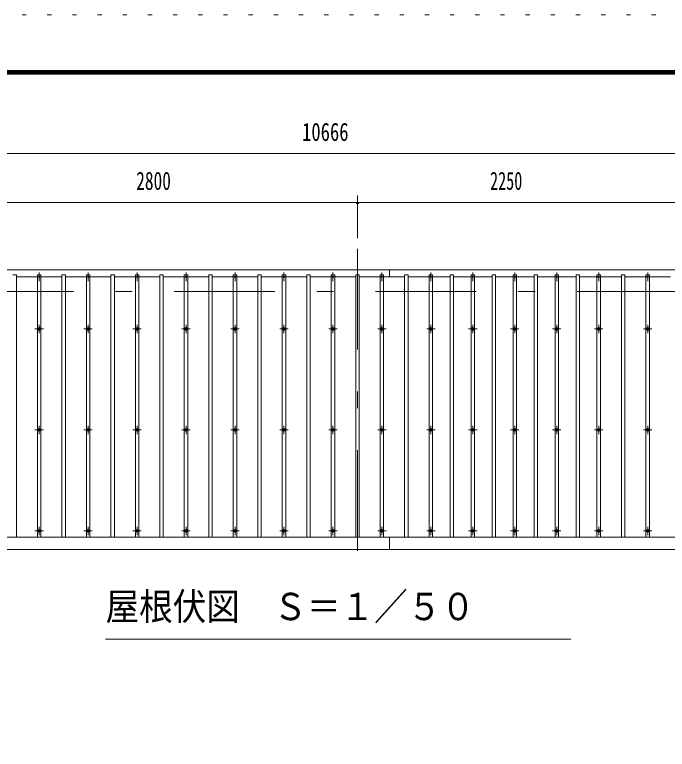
# Model space of a CAD drawing. Units: millimetres, scale not verified, with parts at other scales. Extents: x -25848 to 25858, y -10500 to 10500.
# Drawn here: x 785 to 5451, y 5250 to 10500 of the extents above; entities that cross this region are included whole.
import ezdxf
from ezdxf.enums import TextEntityAlignment as Align

# ---------------------------------------------------------------- set-up
doc = ezdxf.new("R2010")
doc.units = ezdxf.units.MM
doc.header["$LTSCALE"] = 60
doc.linetypes.add('USER3', pattern=[24, 12, -5, 2, -5])
doc.linetypes.add('USER4', pattern=[3, 0.5, -2.5])
for name, color, linetype, lineweight in [('0-2_1-05BOLD', 7, 'Continuous', 18), ('0-3_1-25CENTER', 3, 'USER3', 18), ('0-4_1-45THIN', 4, 'Continuous', 18), ('0-5_1-55DIM', 3, 'Continuous', 18), ('0-C_F-F1PAPER', 5, 'Continuous', 18), ('0-D_F-E_J_ADD', 5, 'USER4', 18)]:
    doc.layers.add(name, color=color, linetype=linetype, lineweight=lineweight)
doc.styles.add('ＭＳ ゴシック', font='')
doc.styles.get('ＭＳ ゴシック').set_extended_font_data('MS Gothic')

msp = doc.modelspace()

# ---------------------------------------------------------------- linework, layer by layer
at = {"layer": '0-2_1-05BOLD'}
for p, q in [((3465.45, 8677.67), (3465.45, 8626.18)), ((8418.45, 6765.11), (-2247.56, 6765.11)), ((3465.45, 6765.11), (3465.45, 6677.67))]:
    msp.add_line(p, q, dxfattribs=at)
for points in [[(8413.44, 8641.19), (8413.44, 8677.67), (-2242.55, 8677.67), (-2242.55, 8641.19)], [(-2247.56, 8641.19), (-2247.56, 6677.67), (8418.45, 6677.67), (8418.45, 8641.19), (8378.44, 8641.19), (8378.44, 6765.11)]]:
    msp.add_lwpolyline(points, dxfattribs=at)
for centre in [(960.45, 8254.17), (1310.44, 8254.17), (1660.45, 8254.17), (2010.45, 8254.17), (2360.44, 8254.17), (2710.44, 8254.17), (3060.45, 8254.17), (3410.45, 8254.17), (3760.45, 8254.17), (4060.45, 8254.17), (4360.45, 8254.17), (4660.45, 8254.17), (4960.45, 8254.17), (5310.45, 8254.17), (960.45, 7532.51), (1310.44, 7532.51), (1660.45, 7532.51), (2010.45, 7532.51), (2360.44, 7532.51), (2710.44, 7532.51), (3060.45, 7532.51), (3410.45, 7532.51), (3760.45, 7532.51), (4060.45, 7532.51), (4360.45, 7532.51), (4660.45, 7532.51), (4960.45, 7532.51), (5310.45, 7532.51), (960.45, 6810.85), (1310.44, 6810.85), (1660.45, 6810.85), (2010.45, 6810.85), (2360.44, 6810.85), (2710.44, 6810.85), (3060.45, 6810.85), (3410.45, 6810.85), (3760.45, 6810.85), (4060.45, 6810.85), (4360.45, 6810.85), (4660.45, 6810.85), (4960.45, 6810.85), (5310.45, 6810.85)]:
    msp.add_circle(centre, 10, dxfattribs=at)
for centre, start, end in [((960.45, 8616.22), 46.39838, 133.60162), ((960.45, 8637.22), 226.3961, 313.6039), ((1310.44, 8616.22), 46.39838, 133.60162), ((1310.44, 8637.22), 226.3961, 313.6039), ((1660.45, 8616.22), 46.39838, 133.60162), ((1660.45, 8637.22), 226.3961, 313.6039), ((2010.45, 8616.22), 46.39838, 133.60162), ((2010.45, 8637.22), 226.3961, 313.6039), ((2360.44, 8616.22), 46.39838, 133.60162), ((2360.44, 8637.22), 226.3961, 313.6039), ((2710.44, 8616.22), 46.39838, 133.60162), ((2710.44, 8637.22), 226.3961, 313.6039), ((3060.45, 8616.22), 46.39838, 133.60162), ((3060.45, 8637.22), 226.3961, 313.6039), ((3410.45, 8616.22), 46.39838, 133.60162), ((3410.45, 8637.22), 226.3961, 313.6039), ((3760.45, 8616.22), 46.39838, 133.60162), ((3760.45, 8637.22), 226.3961, 313.6039), ((4060.45, 8616.22), 46.39838, 133.60162), ((4060.45, 8637.22), 226.3961, 313.6039), ((4360.45, 8616.22), 46.39838, 133.60162), ((4360.45, 8637.22), 226.3961, 313.6039), ((4660.45, 8616.22), 46.39838, 133.60162), ((4660.45, 8637.22), 226.3961, 313.6039), ((4960.45, 8616.22), 46.39838, 133.60162), ((4960.45, 8637.22), 226.3961, 313.6039), ((5310.45, 8616.22), 46.39838, 133.60162), ((5310.45, 8637.22), 226.3961, 313.6039)]:
    msp.add_arc(centre, 14.5, start, end, dxfattribs=at)
at = {"layer": '0-3_1-25CENTER'}
for p, q in [((3235.45, 8827.67), (3235.45, 6537.67)), ((990.44, 8626.72), (930.45, 8626.72)), ((960.45, 8656.72), (960.45, 8596.72)), ((1280.45, 8626.72), (1340.44, 8626.72)), ((1310.44, 8596.72), (1310.44, 8656.72)), ((1690.44, 8626.72), (1630.45, 8626.72)), ((1660.45, 8656.72), (1660.45, 8596.72)), ((1980.45, 8626.72), (2040.44, 8626.72)), ((2010.45, 8596.72), (2010.45, 8656.72)), ((2390.44, 8626.72), (2330.45, 8626.72)), ((2360.44, 8656.72), (2360.44, 8596.72)), ((2680.44, 8626.72), (2740.44, 8626.72)), ((2710.44, 8596.72), (2710.44, 8656.72)), ((3090.45, 8626.72), (3030.45, 8626.72)), ((3060.45, 8656.72), (3060.45, 8596.72)), ((3440.45, 8626.72), (3380.45, 8626.72)), ((3410.45, 8596.72), (3410.45, 8656.72)), ((3790.45, 8626.72), (3730.45, 8626.72)), ((3760.45, 8656.72), (3760.45, 8596.72)), ((4090.45, 8626.72), (4030.45, 8626.72)), ((4060.45, 8596.72), (4060.45, 8656.72)), ((4390.45, 8626.72), (4330.45, 8626.72)), ((4360.45, 8656.72), (4360.45, 8596.72)), ((4690.45, 8626.72), (4630.44, 8626.72)), ((4660.45, 8656.72), (4660.45, 8596.72)), ((4990.45, 8626.72), (4930.45, 8626.72)), ((4960.45, 8656.72), (4960.45, 8596.72)), ((5340.45, 8626.72), (5280.45, 8626.72)), ((5310.45, 8656.72), (5310.45, 8596.72)), ((-2394.55, 8521.68), (8565.45, 8521.68)), ((990.44, 8254.17), (930.45, 8254.17)), ((960.45, 8284.17), (960.45, 8224.17)), ((1280.45, 8254.17), (1340.44, 8254.17)), ((1310.44, 8224.17), (1310.44, 8284.17)), ((1690.44, 8254.17), (1630.45, 8254.17)), ((1660.45, 8284.17), (1660.45, 8224.17)), ((1980.45, 8254.17), (2040.44, 8254.17)), ((2010.45, 8224.17), (2010.45, 8284.17)), ((2390.44, 8254.17), (2330.45, 8254.17)), ((2360.44, 8284.17), (2360.44, 8224.17)), ((2680.44, 8254.17), (2740.44, 8254.17)), ((2710.44, 8224.17), (2710.44, 8284.17)), ((3090.45, 8254.17), (3030.45, 8254.17)), ((3060.45, 8284.17), (3060.45, 8224.17)), ((3440.45, 8254.17), (3380.45, 8254.17)), ((3410.45, 8224.17), (3410.45, 8284.17)), ((3790.45, 8254.17), (3730.45, 8254.17)), ((3760.45, 8284.17), (3760.45, 8224.17)), ((4090.45, 8254.17), (4030.45, 8254.17)), ((4060.45, 8224.17), (4060.45, 8284.17)), ((4390.45, 8254.17), (4330.45, 8254.17)), ((4360.45, 8284.17), (4360.45, 8224.17)), ((4690.45, 8254.17), (4630.44, 8254.17)), ((4660.45, 8284.17), (4660.45, 8224.17)), ((4990.45, 8254.17), (4930.45, 8254.17)), ((4960.45, 8284.17), (4960.45, 8224.17)), ((5340.45, 8254.17), (5280.45, 8254.17)), ((5310.45, 8284.17), (5310.45, 8224.17)), ((960.45, 7562.51), (960.45, 7502.51)), ((1310.44, 7502.51), (1310.44, 7562.51)), ((1660.45, 7562.51), (1660.45, 7502.51)), ((2010.45, 7502.51), (2010.45, 7562.51)), ((2360.44, 7562.51), (2360.44, 7502.51)), ((2710.44, 7502.51), (2710.44, 7562.51)), ((3060.45, 7562.51), (3060.45, 7502.51)), ((3410.45, 7502.51), (3410.45, 7562.51)), ((3760.45, 7562.51), (3760.45, 7502.51)), ((4060.45, 7502.51), (4060.45, 7562.51)), ((4360.45, 7562.51), (4360.45, 7502.51)), ((4660.45, 7562.51), (4660.45, 7502.51)), ((4960.45, 7562.51), (4960.45, 7502.51)), ((5310.45, 7562.51), (5310.45, 7502.51)), ((930.45, 7532.51), (990.44, 7532.51)), ((1280.45, 7532.51), (1340.44, 7532.51)), ((1630.45, 7532.51), (1690.44, 7532.51)), ((1980.45, 7532.51), (2040.44, 7532.51)), ((2330.45, 7532.51), (2390.44, 7532.51)), ((2680.44, 7532.51), (2740.44, 7532.51)), ((3030.45, 7532.51), (3090.45, 7532.51)), ((3440.45, 7532.51), (3380.45, 7532.51)), ((3730.45, 7532.51), (3790.45, 7532.51)), ((4090.45, 7532.51), (4030.45, 7532.51)), ((4330.45, 7532.51), (4390.45, 7532.51)), ((4630.44, 7532.51), (4690.45, 7532.51)), ((4930.45, 7532.51), (4990.45, 7532.51)), ((5280.45, 7532.51), (5340.45, 7532.51)), ((960.45, 6840.85), (960.45, 6780.85)), ((1310.44, 6780.85), (1310.44, 6840.85)), ((1660.45, 6840.85), (1660.45, 6780.85)), ((2010.45, 6780.85), (2010.45, 6840.85)), ((2360.44, 6840.85), (2360.44, 6780.85)), ((2710.44, 6780.85), (2710.44, 6840.85)), ((3060.45, 6840.85), (3060.45, 6780.85)), ((3410.45, 6780.85), (3410.45, 6840.85)), ((3760.45, 6840.85), (3760.45, 6780.85)), ((4060.45, 6780.85), (4060.45, 6840.85)), ((4360.45, 6840.85), (4360.45, 6780.85)), ((4660.45, 6840.85), (4660.45, 6780.85)), ((4960.45, 6840.85), (4960.45, 6780.85)), ((5310.45, 6840.85), (5310.45, 6780.85)), ((990.44, 6810.85), (930.45, 6810.85)), ((1280.45, 6810.85), (1340.44, 6810.85)), ((1690.44, 6810.85), (1630.45, 6810.85)), ((1980.45, 6810.85), (2040.44, 6810.85)), ((2390.44, 6810.85), (2330.45, 6810.85)), ((2680.44, 6810.85), (2740.44, 6810.85)), ((3090.45, 6810.85), (3030.45, 6810.85)), ((3440.45, 6810.85), (3380.45, 6810.85)), ((3790.45, 6810.85), (3730.45, 6810.85)), ((4090.45, 6810.85), (4030.45, 6810.85)), ((4390.45, 6810.85), (4330.45, 6810.85)), ((4690.45, 6810.85), (4630.44, 6810.85)), ((4990.45, 6810.85), (4930.45, 6810.85)), ((5340.45, 6810.85), (5280.45, 6810.85))]:
    msp.add_line(p, q, dxfattribs=at)
at = {"layer": '0-4_1-45THIN'}
for p, q in [((797.94, 8626.18), (947.95, 8626.18)), ((947.95, 8641.19), (947.95, 6765.11)), ((972.95, 8626.18), (1122.94, 8626.18)), ((1122.94, 8641.19), (1122.94, 6765.11)), ((1147.95, 8626.18), (1297.95, 8626.18)), ((1297.95, 8641.19), (1297.95, 6765.11)), ((1322.95, 8626.18), (1472.94, 8626.18)), ((1472.94, 8641.19), (1472.94, 6765.11)), ((1497.95, 8626.18), (1647.95, 8626.18)), ((1647.95, 8641.19), (1647.95, 6765.11)), ((1672.95, 8626.18), (1822.95, 8626.18)), ((1822.95, 8641.19), (1822.95, 6765.11)), ((1847.95, 8626.18), (1997.95, 8626.18)), ((1997.95, 8641.19), (1997.95, 6765.11)), ((2022.95, 8626.18), (2172.94, 8626.18)), ((2172.94, 8641.19), (2172.94, 6765.11)), ((2197.95, 8626.18), (2347.95, 8626.18)), ((2347.95, 8641.19), (2347.95, 6765.11)), ((2372.94, 8626.18), (2522.95, 8626.18)), ((2522.95, 8641.19), (2522.95, 6765.11)), ((2547.95, 8626.18), (2697.94, 8626.18)), ((2697.95, 8641.19), (2697.95, 6765.11)), ((2722.94, 8626.18), (2872.95, 8626.18)), ((2872.95, 8641.19), (2872.95, 6765.11)), ((2897.95, 8626.18), (3047.94, 8626.18)), ((3047.95, 8641.19), (3047.95, 6765.11)), ((3072.95, 8626.18), (3222.95, 8626.18)), ((3222.95, 8641.19), (3222.95, 6765.11)), ((3247.95, 8626.18), (3397.94, 8626.18)), ((3397.95, 8641.19), (3397.95, 6765.11)), ((3422.95, 8626.18), (3572.95, 8626.18)), ((3572.95, 8641.19), (3572.95, 6765.11)), ((3597.95, 8626.18), (3747.95, 8626.18)), ((3747.95, 8641.19), (3747.95, 6765.11)), ((3772.95, 8626.18), (3897.95, 8626.18)), ((3897.95, 8641.19), (3897.95, 6765.11)), ((3922.95, 8626.18), (4047.95, 8626.18)), ((4047.95, 8641.19), (4047.95, 6765.11)), ((4072.95, 8626.18), (4197.95, 8626.18)), ((4197.95, 8641.19), (4197.95, 6765.11)), ((4222.95, 8626.18), (4347.95, 8626.18)), ((4347.95, 8641.19), (4347.95, 6765.11)), ((4372.95, 8626.18), (4497.95, 8626.18)), ((4497.95, 8641.19), (4497.95, 6765.11)), ((4522.95, 8626.18), (4647.95, 8626.18)), ((4647.95, 8641.19), (4647.95, 6765.11)), ((4672.95, 8626.18), (4797.95, 8626.18)), ((4797.95, 8641.19), (4797.95, 6765.11)), ((4822.95, 8626.18), (4947.95, 8626.18)), ((4947.95, 8641.19), (4947.95, 6765.11)), ((4972.95, 8626.18), (5122.95, 8626.18)), ((5122.95, 8641.19), (5122.95, 6765.11)), ((5147.95, 8626.18), (5297.95, 8626.18)), ((5297.95, 8641.19), (5297.95, 6765.11)), ((5322.95, 8626.18), (5472.95, 8626.18))]:
    msp.add_line(p, q, dxfattribs=at)
for points in [[(797.94, 6765.11), (797.94, 8641.19), (772.94, 8641.19)], [(972.95, 6765.11), (972.95, 8641.19), (947.95, 8641.19)], [(1147.95, 6765.11), (1147.95, 8641.19), (1122.94, 8641.19)], [(1322.95, 6765.11), (1322.95, 8641.19), (1297.95, 8641.19)], [(1497.95, 6765.11), (1497.95, 8641.19), (1472.94, 8641.19)], [(1672.95, 6765.11), (1672.95, 8641.19), (1647.95, 8641.19)], [(1847.95, 6765.11), (1847.95, 8641.19), (1822.95, 8641.19)], [(2022.95, 6765.11), (2022.95, 8641.19), (1997.95, 8641.19)], [(2197.95, 6765.11), (2197.95, 8641.19), (2172.94, 8641.19)], [(2372.95, 6765.11), (2372.95, 8641.19), (2347.95, 8641.19)], [(2547.95, 6765.11), (2547.95, 8641.19), (2522.95, 8641.19)], [(2722.95, 6765.11), (2722.95, 8641.19), (2697.95, 8641.19)], [(2897.95, 6765.11), (2897.95, 8641.19), (2872.95, 8641.19)], [(3072.95, 6765.11), (3072.95, 8641.19), (3047.95, 8641.19)], [(3247.95, 6765.11), (3247.95, 8641.19), (3222.95, 8641.19)], [(3422.95, 6765.11), (3422.95, 8641.19), (3397.95, 8641.19)], [(3597.95, 6765.11), (3597.95, 8641.19), (3572.95, 8641.19)], [(3772.95, 6765.11), (3772.95, 8641.19), (3747.95, 8641.19)], [(3922.95, 6765.11), (3922.95, 8641.19), (3897.95, 8641.19)], [(4072.95, 6765.11), (4072.95, 8641.19), (4047.95, 8641.19)], [(4222.95, 6765.11), (4222.95, 8641.19), (4197.95, 8641.19)], [(4372.95, 6765.11), (4372.95, 8641.19), (4347.95, 8641.19)], [(4522.95, 6765.11), (4522.95, 8641.19), (4497.95, 8641.19)], [(4672.95, 6765.11), (4672.95, 8641.19), (4647.95, 8641.19)], [(4822.95, 6765.11), (4822.95, 8641.19), (4797.95, 8641.19)], [(4972.95, 6765.11), (4972.95, 8641.19), (4947.95, 8641.19)], [(5147.95, 6765.11), (5147.95, 8641.19), (5122.95, 8641.19)], [(5322.95, 6765.11), (5322.95, 8641.19), (5297.95, 8641.19)]]:
    msp.add_lwpolyline(points, dxfattribs=at)
at = {"layer": '0-5_1-55DIM'}
for p, q in [((-2247.55, 9508.67), (8418.44, 9508.67)), ((3235.45, 9208.67), (3235.44, 8902.68)), ((-2640.05, 9158.67), (8810.94, 9158.67)), ((3245.45, 9158.67), (3225.45, 9158.67)), ((4760.44, 6037.67), (1435.45, 6037.67))]:
    msp.add_line(p, q, dxfattribs=at)
msp.add_arc((3235.45, 9158.67), 10, 180, 0, dxfattribs=at)
at = {"layer": '0-C_F-F1PAPER'}
for points in [[(25357.78, -10000), (25357.78, 10100), (-3342.22, 10100), (-3342.22, -10000)], [(25355.28, -9997.5), (25355.28, 10097.5), (-3339.72, 10097.5), (-3339.72, -9997.5)], [(25352.78, -9995), (-3337.22, -9995), (-3337.22, 10095), (25352.78, 10095)], [(25350.28, -9992.5), (25350.28, 10092.5), (-3334.72, 10092.5), (-3334.72, -9992.5)], [(25347.78, -9990), (-3332.22, -9990), (-3332.22, 10090), (25347.78, 10090)], [(25345.28, -9987.5), (25345.28, 10087.5), (-3329.72, 10087.5), (-3329.72, -9987.5)], [(25342.78, -9985), (-3327.22, -9985), (-3327.22, 10085), (25342.78, 10085)], [(25340.28, -9982.5), (25340.28, 10082.5), (-3324.72, 10082.5), (-3324.72, -9982.5)], [(25337.78, -9980), (25337.78, 10080), (-3322.22, 10080), (-3322.22, -9980)], [(25335.28, -9977.5), (25335.28, 10077.5), (-3319.72, 10077.5), (-3319.72, -9977.5)], [(25332.78, -9975), (-3317.22, -9975), (-3317.22, 10075), (25332.78, 10075)]]:
    msp.add_lwpolyline(points, close=True, dxfattribs=at)
at = {"layer": '0-D_F-E_J_ADD'}
msp.add_lwpolyline([(25857.78, -10500), (-3842.22, -10500), (-3842.22, 10500), (25857.78, 10500)], close=True, dxfattribs=at)

# ---------------------------------------------------------------- texts
at = {"layer": '0-5_1-55DIM', "color": 7, "style": 'ＭＳ ゴシック'}
for s, height, width, p in [('10666', 130.2, 0.75, (2839.82, 9558.67)), ('2800', 130.2, 0.7, (1654.17, 9208.67)), ('2250', 130.2, 0.65, (4183.76, 9208.67)), ('屋根伏図\u3000Ｓ＝１／５０', 195.4, 0.9, (1435.45, 6114.32))]:
    msp.add_text(s, height=height, dxfattribs=dict(at, width=width)).set_placement(p, align=Align.BOTTOM_LEFT)

doc.saveas('drawing.dxf')
